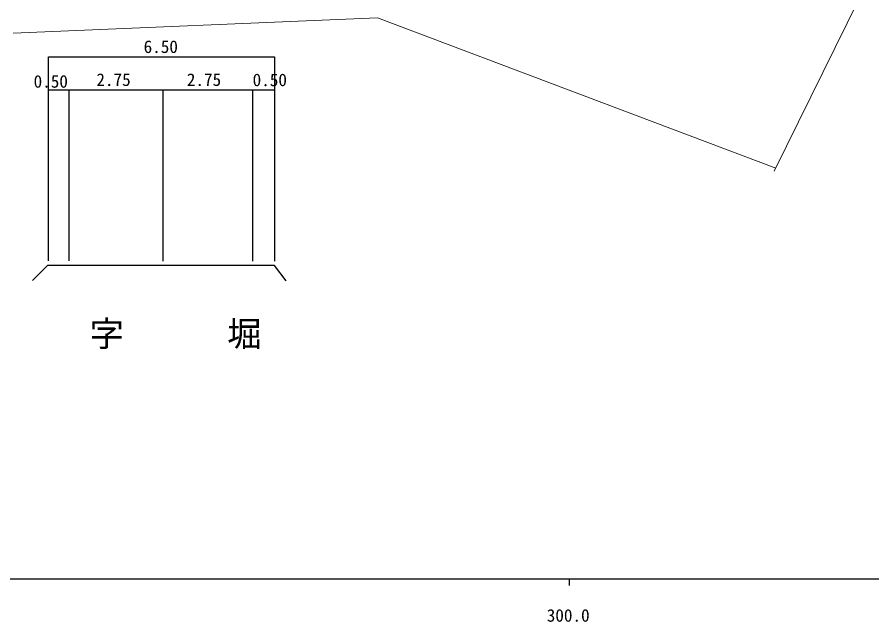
# Model space of a CAD drawing. Units: millimetres, scale not verified. Extents: x 40000 to 680000, y 20000 to 380000.
# Drawn here: x 287722 to 412000, y 198715 to 286696 of the extents above; entities that cross this region are included whole.
import ezdxf
from ezdxf.enums import TextEntityAlignment as Align

# ---------------------------------------------------------------- set-up
doc = ezdxf.new("R2010")
doc.units = ezdxf.units.MM
doc.header["$LTSCALE"] = 1000
for name, color, linetype, lineweight in [('M-BGD', 7, 'Continuous', 25), ('M-STR-HTXT', 7, 'Continuous', 13), ('M-TTL-BAND', 7, 'Continuous', 25)]:
    doc.layers.add(name, color=color, linetype=linetype, lineweight=lineweight)
doc.layers.add('M-BMK-HTXT', color=7, linetype='Continuous')
doc.styles.add('ＭＳ ゴシック', font='')
doc.styles.get('ＭＳ ゴシック').set_extended_font_data('MS Gothic')

msp = doc.modelspace()

# ---------------------------------------------------------------- linework, layer by layer
at = {"layer": 'M-BGD'}
for p, q in [((292296, 251263), (292296, 280925)), ((292296, 280925), (325146, 280925)), ((325146, 280925), (325146, 251200)), ((292296, 276126), (325146, 276126)), ((295254, 276126), (295254, 251263)), ((308888, 276126), (308888, 251200)), ((321967, 276096), (321967, 251200)), ((292126, 250585), (289939, 248398)), ((325156, 250579), (292126, 250585)), ((326829, 248317), (325156, 250579))]:
    msp.add_line(p, q, dxfattribs=at)
at = {"layer": 'M-STR-HTXT'}
for p, q in [((414046, 297237), (397790, 264301)), ((340132, 286569), (287131, 284367)), ((340132, 286569), (398044, 264725))]:
    msp.add_line(p, q, dxfattribs=at)
at = {"layer": 'M-TTL-BAND'}
for p, q in [((40000, 205000), (579000, 205000)), ((368000, 205000), (368000, 204000))]:
    msp.add_line(p, q, dxfattribs=at)

# ---------------------------------------------------------------- texts
at = {"layer": 'M-BGD', "style": 'ＭＳ ゴシック'}
for s, p in [('6.50', (306119, 280925)), ('2.75', (299247, 276126)), ('2.75', (312399, 276126)), ('0.50', (321967, 276096)), ('0.50', (290124, 275875))]:
    msp.add_text(s, height=1833, dxfattribs=at).set_placement(p, align=Align.BOTTOM_LEFT)
at = {"layer": 'M-BMK-HTXT', "style": 'ＭＳ ゴシック'}
msp.add_text('大\u3000\u3000\u3000字\u3000\u3000\u3000堀', height=3666, dxfattribs=at).set_placement((278252, 237688), align=Align.BOTTOM_LEFT)
at = {"layer": 'M-TTL-BAND', "style": 'ＭＳ ゴシック'}
msp.add_text('300.0', height=1833, dxfattribs=at).set_placement((367844, 198195), align=Align.BOTTOM_CENTER)

doc.saveas('drawing.dxf')
